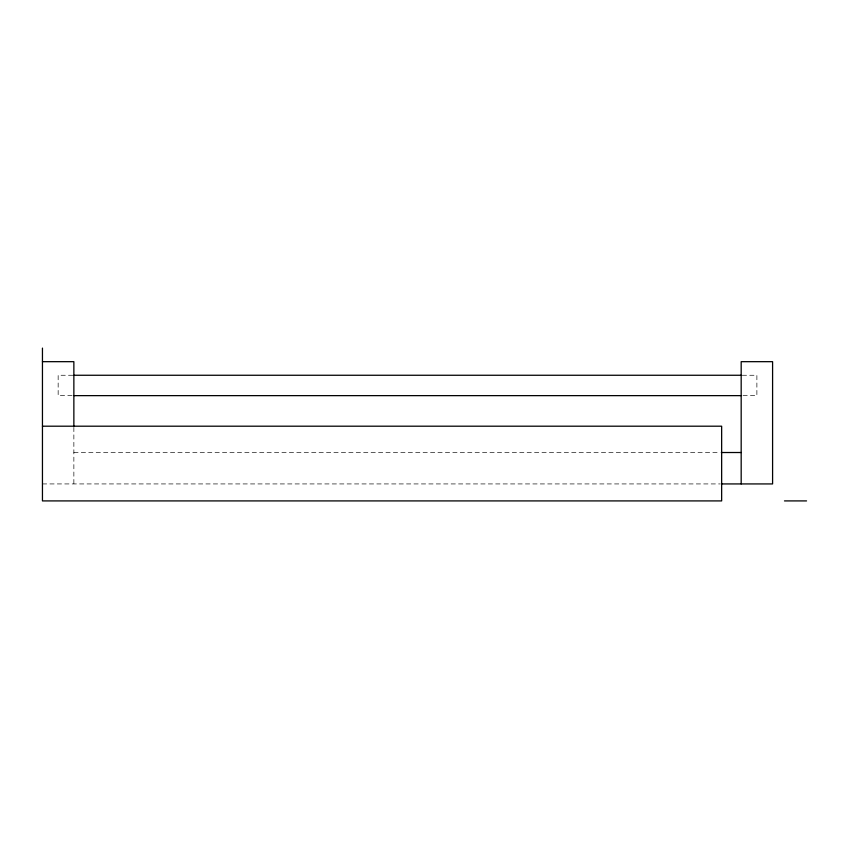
<?xml version="1.0" encoding="UTF-8"?>
<svg xmlns="http://www.w3.org/2000/svg" width="849" height="849" viewBox="0 0 849 849"><rect width="100%" height="100%" fill="white"/><g stroke="black" fill="none" stroke-linecap="round" stroke-linejoin="round"><path stroke-width="0.64" stroke-dasharray="4.25 3.18" d="M72.738 375.258L58.157 375.258L58.157 395.634L72.738 395.634M742.302 375.258L756.884 375.258L756.884 395.634L742.302 395.634M73.863 452.517L719.994 452.517M42.45 483.93L719.994 483.93M73.863 427.408L73.863 483.93"/><path stroke-width="1.27" d="M42.45 361.674L73.863 361.674L73.863 426.092M74.065 375.258L740.975 375.258M74.065 395.634L740.975 395.634M42.45 426.198L721.65 426.198L721.65 500.91L42.45 500.91L42.45 348.09M721.321 452.517L741.177 452.517M721.321 483.93L772.59 483.93L772.59 361.674L741.177 361.674L741.177 483.93M784.476 500.91L806.55 500.91"/></g></svg>
